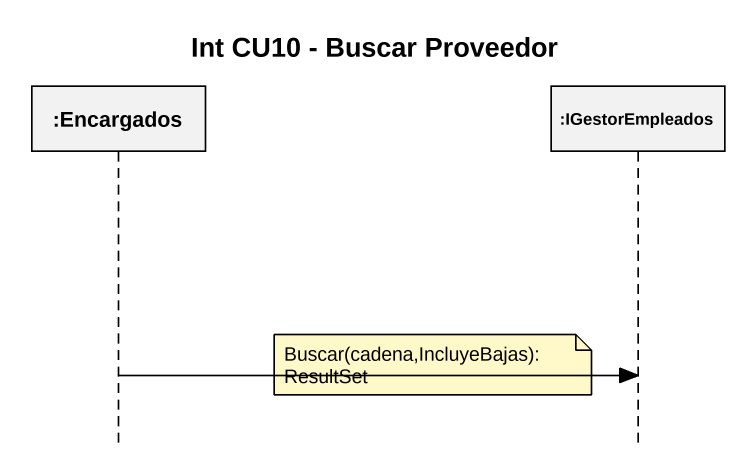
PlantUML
@startuml
title Int CU10 - Buscar Proveedor
hide footbox
participant ":Encargados" as Encargados
participant ":IGestorEmpleados" as IGestorEmpleados

note left of IGestorEmpleados : Buscar(cadena,IncluyeBajas):ResultSet
Encargados -> IGestorEmpleados
@enduml
